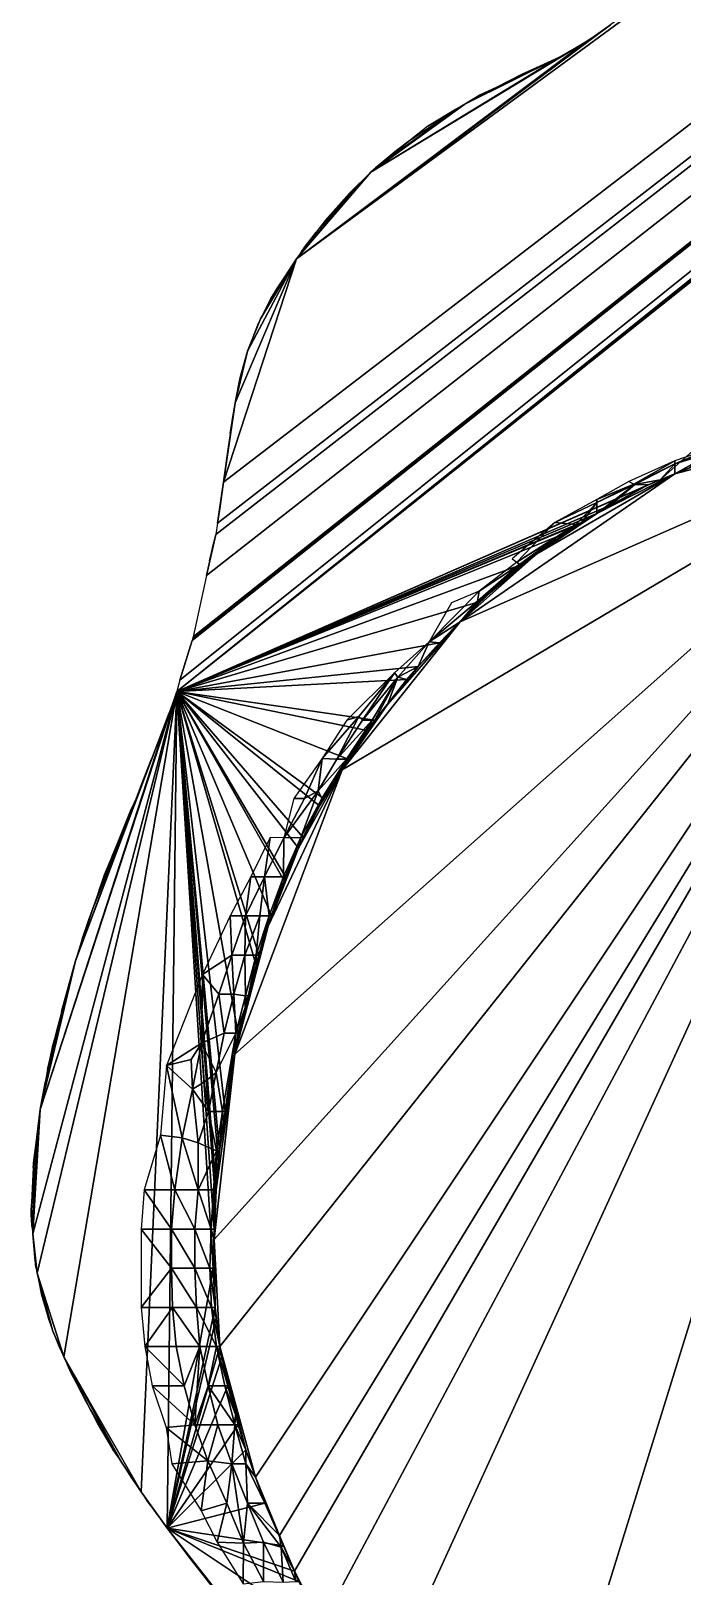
# Model space of a CAD drawing. Extents: x -95 to 96, y -87 to 93.
# Drawn here: x -94.69 to -81.7, y -11.99 to 18.81 of the extents above; entities that cross this region are included whole.
import ezdxf

# ---------------------------------------------------------------- set-up
doc = ezdxf.new("R2010")
doc.units = 0

msp = doc.modelspace()

# ---------------------------------------------------------------- linework, layer by layer
for points in [[(6.974, 84.849, 108), (-91.722, 5.863, 108), (-91.779, 5.637, 108)], [(6.974, 84.849, 108), (-91.779, 5.637, 108), (-34.445, 51.551, 108)], [(6.974, 84.849, 108), (-91.47, 6.66, 108), (-91.722, 5.863, 108)], [(6.974, 84.849, 108), (-91.464, 6.681, 108), (-91.47, 6.66, 108)], [(6.974, 84.849, 108), (-91.452, 6.732, 108), (-91.464, 6.681, 108)], [(6.974, 84.849, 108), (-91.184, 7.95, 108), (-91.452, 6.732, 108)], [(6.974, 84.849, 108), (-91.002, 8.769, 108), (-91.184, 7.95, 108)], [(6.974, 84.849, 108), (-90.965, 8.994, 108), (-91.002, 8.769, 108)], [(6.974, 84.849, 108), (-90.847, 9.812, 108), (-90.965, 8.994, 108)], [(6.974, 84.849, 108), (-89.39, 14.265, 108), (-90.847, 9.812, 108)], [(6.974, 84.849, 108), (-83.128, 18.932, 108), (-89.39, 14.265, 108)], [(-91.779, 5.637, 108), (-43.841, 43.841, 108), (-34.445, 51.551, 108)], [(-91.779, 5.637, 108), (-82.138, 9.862, 108), (-43.841, 43.841, 108)], [(-82.138, 9.862, 108), (-81.558, 10.102, 108), (-43.841, 43.841, 108)], [(-83.128, 18.932, 108), (-83.478, 18.687, 108), (-89.39, 14.265, 108)], [(-83.478, 18.687, 108), (-83.641, 18.578, 108), (-89.39, 14.265, 108)], [(-83.641, 18.578, 108), (-87.912, 15.992, 108), (-89.39, 14.265, 108)], [(-83.641, 18.578, 108), (-84.163, 18.277, 108), (-87.912, 15.992, 108)], [(-84.163, 18.277, 108), (-86.033, 17.349, 108), (-87.912, 15.992, 108)], [(-84.163, 18.277, 108), (-84.684, 18.037, 108), (-86.033, 17.349, 108)], [(-84.163, 18.277, 108), (-84.465, 18.142, 108), (-84.684, 18.037, 108)], [(-84.684, 18.037, 108), (-85.412, 17.681, 108), (-86.033, 17.349, 108)], [(-84.684, 18.037, 108), (-84.891, 17.945, 108), (-85.412, 17.681, 108)], [(-85.412, 17.681, 108), (-85.728, 17.532, 108), (-86.033, 17.349, 108)], [(-86.033, 17.349, 108), (-87.744, 16.137, 108), (-87.912, 15.992, 108)], [(-86.033, 17.349, 108), (-87.125, 16.63, 108), (-87.744, 16.137, 108)], [(-86.033, 17.349, 108), (-86.772, 16.91, 108), (-87.125, 16.63, 108)], [(-86.033, 17.349, 108), (-86.222, 17.245, 108), (-86.772, 16.91, 108)], [(-87.125, 16.63, 108), (-87.395, 16.423, 108), (-87.744, 16.137, 108)], [(-87.744, 16.137, 108), (-87.816, 16.08, 108), (-87.912, 15.992, 108)], [(-87.912, 15.992, 108), (-89.295, 14.414, 108), (-89.39, 14.265, 108)], [(-87.912, 15.992, 108), (-88.998, 14.794, 108), (-89.295, 14.414, 108)], [(-87.912, 15.992, 108), (-88.817, 15.031, 108), (-88.998, 14.794, 108)], [(-87.912, 15.992, 108), (-88.338, 15.576, 108), (-88.817, 15.031, 108)], [(-88.998, 14.794, 108), (-89.221, 14.525, 108), (-89.295, 14.414, 108)], [(-89.39, 14.265, 108), (-90.612, 11.396, 108), (-90.847, 9.812, 108)], [(-89.39, 14.265, 108), (-90.372, 12.422, 108), (-90.612, 11.396, 108)], [(-89.39, 14.265, 108), (-90.107, 13.072, 108), (-90.372, 12.422, 108)], [(-89.39, 14.265, 108), (-89.902, 13.475, 108), (-90.107, 13.072, 108)], [(-89.39, 14.265, 108), (-89.794, 13.669, 108), (-89.902, 13.475, 108)], [(-90.107, 13.072, 108), (-90.167, 12.944, 108), (-90.372, 12.422, 108)], [(-90.372, 12.422, 108), (-90.513, 11.9, 108), (-90.612, 11.396, 108)], [(-90.372, 12.422, 108), (-90.439, 12.196, 108), (-90.513, 11.9, 108)], [(-90.513, 11.9, 108), (-90.571, 11.634, 108), (-90.612, 11.396, 108)], [(-75.809, 11.568, 108), (-90.621, -1.59, 108), (-91.032, -5.284, 108)], [(-75.809, 11.568, 108), (-91.032, -5.284, 108), (-90.92, -7.418, 108)], [(-75.809, 11.568, 108), (-90.92, -7.418, 108), (-90.207, -10.021, 108)], [(-75.809, 11.568, 108), (-88.479, 4.081, 108), (-90.621, -1.59, 108)], [(-75.809, 11.568, 108), (-90.207, -10.021, 108), (-89.732, -11.183, 108)], [(-75.809, 11.568, 108), (-89.732, -11.183, 108), (-89.434, -11.893, 108)], [(-75.809, 11.568, 108), (-89.434, -11.893, 108), (-88.893, -12.968, 108)], [(-75.809, 11.568, 108), (-88.893, -12.968, 108), (-87.843, -14.728, 108)], [(-75.809, 11.568, 108), (-86.129, 7.031, 108), (-88.479, 4.081, 108)], [(-75.809, 11.568, 108), (-87.843, -14.728, 108), (-84.977, -18.007, 108)], [(-75.809, 11.568, 108), (-81.845, 9.982, 108), (-86.129, 7.031, 108)], [(-75.809, 11.568, 108), (-84.977, -18.007, 108), (-82.065, -19.789, 108)], [(-75.809, 11.568, 108), (-82.065, -19.789, 108), (-71.698, -21.538, 108)], [(-75.809, 11.568, 108), (-80.267, 10.611, 108), (-81.845, 9.982, 108)], [(-90.612, 11.396, 108), (-90.746, 10.52, 108), (-90.847, 9.812, 108)], [(-90.612, 11.396, 108), (-90.716, 10.786, 108), (-90.746, 10.52, 108)], [(-90.612, 11.396, 108), (-90.673, 11.082, 108), (-90.716, 10.786, 108)], [(-90.746, 10.52, 108), (-90.824, 10.043, 108), (-90.847, 9.812, 108)], [(-80.267, 10.611, 108), (-80.7, 10.441, 108), (-81.845, 9.982, 108)], [(-81.845, 10.177, 106.231), (-81.036, 10.521, 105.451), (-81.845, 10.24, 105.451)], [(-81.845, 10.177, 106.231), (-81.016, 10.512, 106.231), (-81.036, 10.521, 105.451)], [(-81.845, 10.177, 106.231), (-81.064, 10.417, 107.011), (-81.016, 10.512, 106.231)], [(-82.664, 9.773, 106.231), (-81.845, 10.24, 105.451), (-82.765, 9.824, 105.451)], [(-82.664, 9.773, 106.231), (-81.845, 10.177, 106.231), (-81.845, 10.24, 105.451)], [(-82.646, 9.764, 107.011), (-81.845, 10.177, 106.231), (-82.664, 9.773, 106.231)], [(-81.845, 10.177, 106.231), (-82.646, 9.764, 107.011), (-82.138, 9.862, 108)], [(-81.845, 10.177, 106.231), (-82.138, 9.862, 108), (-81.845, 9.982, 108)], [(-80.7, 10.441, 108), (-81.558, 10.102, 108), (-81.845, 9.982, 108)], [(-81.064, 10.417, 107.011), (-81.845, 10.177, 106.231), (-81.845, 9.982, 108)], [(-81.064, 10.417, 107.011), (-81.845, 9.982, 108), (-81.558, 10.102, 108)], [(-91.779, 5.637, 108), (-82.376, 9.757, 108), (-82.138, 9.862, 108)], [(-81.845, 9.982, 108), (-84.597, 8.387, 108), (-86.129, 7.031, 108)], [(-81.845, 9.982, 108), (-83.405, 9.192, 108), (-84.597, 8.387, 108)], [(-81.845, 9.982, 108), (-82.376, 9.757, 108), (-83.405, 9.192, 108)], [(-82.376, 9.757, 108), (-82.138, 9.862, 108), (-82.646, 9.764, 107.011)], [(-81.845, 9.982, 108), (-82.138, 9.862, 108), (-82.376, 9.757, 108)], [(-82.138, 9.862, 108), (-81.845, 9.982, 108), (-81.558, 10.102, 108)], [(-91.779, 5.637, 108), (-83.127, 9.357, 108), (-82.376, 9.757, 108)], [(-90.847, 9.812, 108), (-90.922, 9.291, 108), (-90.965, 8.994, 108)], [(-90.847, 9.812, 108), (-90.885, 9.582, 108), (-90.922, 9.291, 108)], [(-83.405, 9.47, 105.451), (-82.664, 9.773, 106.231), (-82.765, 9.824, 105.451)], [(-83.405, 9.411, 106.231), (-82.664, 9.773, 106.231), (-83.405, 9.47, 105.451)], [(-83.405, 9.411, 106.231), (-82.646, 9.764, 107.011), (-82.664, 9.773, 106.231)], [(-82.646, 9.764, 107.011), (-83.405, 9.411, 106.231), (-83.405, 9.192, 108)], [(-82.646, 9.764, 107.011), (-83.405, 9.192, 108), (-83.127, 9.357, 108)], [(-82.376, 9.757, 108), (-83.127, 9.357, 108), (-83.405, 9.192, 108)], [(-82.646, 9.764, 107.011), (-83.127, 9.357, 108), (-82.376, 9.757, 108)], [(-91.779, 5.637, 108), (-83.405, 9.192, 108), (-83.127, 9.357, 108)], [(-83.405, 9.47, 105.451), (-84.237, 9.008, 105.451), (-83.405, 9.411, 106.231)], [(-83.405, 9.411, 106.231), (-84.237, 9.008, 105.451), (-83.819, 8.972, 107.792)], [(-83.405, 9.411, 106.231), (-83.819, 8.972, 107.792), (-83.709, 9.012, 108)], [(-83.405, 9.411, 106.231), (-83.709, 9.012, 108), (-83.405, 9.192, 108)], [(-91.779, 5.637, 108), (-83.709, 9.012, 108), (-83.405, 9.192, 108)], [(-91.779, 5.637, 108), (-83.772, 8.972, 108), (-83.709, 9.012, 108)], [(-91.779, 5.637, 108), (-84.041, 8.793, 108), (-83.772, 8.972, 108)], [(-85, 8.216, 107.011), (-84.237, 9.008, 105.451), (-85.094, 8.287, 106.231)], [(-85, 8.216, 107.011), (-83.819, 8.972, 107.792), (-84.237, 9.008, 105.451)], [(-83.819, 8.972, 107.792), (-85, 8.216, 107.011), (-84.186, 8.728, 107.792)], [(-83.405, 9.192, 108), (-83.772, 8.972, 108), (-84.597, 8.387, 108)], [(-83.772, 8.972, 108), (-84.041, 8.793, 108), (-84.597, 8.387, 108)], [(-83.819, 8.972, 107.792), (-84.186, 8.728, 107.792), (-84.041, 8.793, 108)], [(-83.819, 8.972, 107.792), (-84.041, 8.793, 108), (-83.772, 8.972, 108)], [(-83.772, 8.972, 108), (-83.709, 9.012, 108), (-83.819, 8.972, 107.792)], [(-83.405, 9.192, 108), (-83.709, 9.012, 108), (-83.772, 8.972, 108)], [(-91.779, 5.637, 108), (-84.885, 8.176, 108), (-84.041, 8.793, 108)], [(-91.002, 8.769, 108), (-91.127, 8.247, 108), (-91.184, 7.95, 108)], [(-91.002, 8.769, 108), (-91.072, 8.506, 108), (-91.127, 8.247, 108)], [(-84.186, 8.728, 107.792), (-85, 8.216, 107.011), (-84.945, 8.174, 107.792)], [(-84.186, 8.728, 107.792), (-84.945, 8.174, 107.792), (-84.597, 8.387, 108)], [(-84.885, 8.176, 108), (-84.597, 8.387, 108), (-84.041, 8.793, 108)], [(-84.186, 8.728, 107.792), (-84.597, 8.387, 108), (-84.041, 8.793, 108)], [(-84.597, 8.387, 108), (-85.563, 7.582, 108), (-86.129, 7.031, 108)], [(-84.597, 8.387, 108), (-84.95, 8.118, 108), (-85.563, 7.582, 108)], [(-84.597, 8.387, 108), (-84.885, 8.176, 108), (-84.95, 8.118, 108)], [(-84.885, 8.176, 108), (-84.597, 8.387, 108), (-84.945, 8.174, 107.792)], [(-91.779, 5.637, 108), (-85.756, 7.427, 108), (-84.885, 8.176, 108)], [(-85.747, 7.641, 107.011), (-85.779, 7.443, 107.792), (-84.945, 8.174, 107.792)], [(-84.945, 8.174, 107.792), (-85.779, 7.443, 107.792), (-85.563, 7.582, 108)], [(-85.756, 7.427, 108), (-84.95, 8.118, 108), (-84.885, 8.176, 108)], [(-85.756, 7.427, 108), (-85.563, 7.582, 108), (-84.95, 8.118, 108)], [(-85, 8.216, 107.011), (-85.747, 7.641, 107.011), (-84.945, 8.174, 107.792)], [(-84.945, 8.174, 107.792), (-85.563, 7.582, 108), (-84.95, 8.118, 108)], [(-84.945, 8.174, 107.792), (-84.95, 8.118, 108), (-84.885, 8.176, 108)], [(-91.779, 5.637, 108), (-86.539, 6.608, 108), (-85.756, 7.427, 108)], [(-86.748, 6.631, 107.011), (-85.747, 7.641, 107.011), (-86.298, 7.411, 105.451)], [(-86.748, 6.631, 107.011), (-85.779, 7.443, 107.792), (-85.747, 7.641, 107.011)], [(-86.129, 7.031, 108), (-85.779, 7.443, 107.792), (-86.748, 6.631, 107.011)], [(-86.539, 6.608, 108), (-86.129, 7.031, 108), (-85.756, 7.427, 108)], [(-85.563, 7.582, 108), (-85.756, 7.427, 108), (-86.129, 7.031, 108)], [(-85.779, 7.443, 107.792), (-86.129, 7.031, 108), (-85.756, 7.427, 108)], [(-85.756, 7.427, 108), (-85.563, 7.582, 108), (-85.779, 7.443, 107.792)], [(-86.129, 7.031, 108), (-87.579, 5.383, 108), (-88.479, 4.081, 108)], [(-86.129, 7.031, 108), (-86.964, 6.137, 108), (-87.579, 5.383, 108)], [(-86.129, 7.031, 108), (-86.539, 6.608, 108), (-86.964, 6.137, 108)], [(-86.129, 7.031, 108), (-86.748, 6.631, 107.011), (-86.539, 6.608, 108)], [(-91.779, 5.637, 108), (-86.964, 6.137, 108), (-86.539, 6.608, 108)], [(-91.47, 6.66, 108), (-91.622, 6.205, 108), (-91.722, 5.863, 108)], [(-87.368, 5.924, 107.011), (-86.748, 6.631, 107.011), (-87.438, 6.011, 106.231)], [(-86.964, 6.137, 108), (-86.748, 6.631, 107.011), (-87.368, 5.924, 107.011)], [(-86.748, 6.631, 107.011), (-86.964, 6.137, 108), (-86.539, 6.608, 108)], [(-91.779, 5.637, 108), (-87.192, 5.877, 108), (-86.964, 6.137, 108)], [(-91.779, 5.637, 108), (-87.833, 5.07, 108), (-87.192, 5.877, 108)], [(-88.149, 5.144, 106.231), (-87.438, 6.011, 106.231), (-88.388, 5.07, 105.451)], [(-88.078, 5.07, 106.957), (-87.438, 6.011, 106.231), (-88.149, 5.144, 106.231)], [(-88.078, 5.07, 106.957), (-87.368, 5.924, 107.011), (-87.438, 6.011, 106.231)], [(-88.078, 5.07, 106.957), (-87.881, 5.07, 107.792), (-87.368, 5.924, 107.011)], [(-87.368, 5.924, 107.011), (-87.881, 5.07, 107.792), (-87.833, 5.07, 108)], [(-87.368, 5.924, 107.011), (-87.833, 5.07, 108), (-87.579, 5.383, 108)], [(-87.833, 5.07, 108), (-87.579, 5.383, 108), (-87.192, 5.877, 108)], [(-86.964, 6.137, 108), (-87.192, 5.877, 108), (-87.579, 5.383, 108)], [(-87.368, 5.924, 107.011), (-87.579, 5.383, 108), (-87.192, 5.877, 108)], [(-86.964, 6.137, 108), (-87.368, 5.924, 107.011), (-87.192, 5.877, 108)], [(-91.779, 5.637, 108), (-94.507, -2.692, 108), (-94.65, -5.174, 108)], [(-91.779, 5.637, 108), (-94.65, -5.174, 108), (-94.565, -5.952, 108)], [(-91.779, 5.637, 108), (-94.565, -5.952, 108), (-94.033, -7.621, 108)], [(-91.779, 5.637, 108), (-91.934, 5.212, 108), (-94.507, -2.692, 108)], [(-91.779, 5.637, 108), (-94.033, -7.621, 108), (-92.492, -10.316, 108)], [(-91.779, 5.637, 108), (-92.492, -10.316, 108), (-91.971, -11.038, 108)], [(-91.779, 5.637, 108), (-91.971, -11.038, 108), (-91.054, -5.857, 108)], [(-91.779, 5.637, 108), (-91.054, -5.857, 108), (-91.036, -5.076, 108)], [(-91.779, 5.637, 108), (-91.036, -5.076, 108), (-91.005, -4.504, 108)], [(-91.779, 5.637, 108), (-91.005, -4.504, 108), (-90.993, -4.296, 108)], [(-91.779, 5.637, 108), (-90.993, -4.296, 108), (-90.945, -3.723, 108)], [(-91.779, 5.637, 108), (-90.945, -3.723, 108), (-90.927, -3.515, 108)], [(-91.779, 5.637, 108), (-90.927, -3.515, 108), (-90.814, -2.735, 108)], [(-91.779, 5.637, 108), (-90.814, -2.735, 108), (-90.556, -1.185, 108)], [(-91.779, 5.637, 108), (-90.556, -1.185, 108), (-90.199, 0.179, 108)], [(-91.779, 5.637, 108), (-90.199, 0.179, 108), (-90.145, 0.387, 108)], [(-91.779, 5.637, 108), (-90.145, 0.387, 108), (-89.892, 1.168, 108)], [(-91.779, 5.637, 108), (-89.892, 1.168, 108), (-89.64, 1.868, 108)], [(-91.779, 5.637, 108), (-89.64, 1.868, 108), (-89.611, 1.948, 108)], [(-91.779, 5.637, 108), (-89.611, 1.948, 108), (-89.355, 2.52, 108)], [(-91.779, 5.637, 108), (-89.355, 2.52, 108), (-89.258, 2.729, 108)], [(-91.779, 5.637, 108), (-89.258, 2.729, 108), (-88.934, 3.362, 108)], [(-91.779, 5.637, 108), (-88.934, 3.362, 108), (-88.854, 3.509, 108)], [(-91.779, 5.637, 108), (-88.854, 3.509, 108), (-88.363, 4.289, 108)], [(-91.779, 5.637, 108), (-88.363, 4.289, 108), (-87.983, 4.862, 108)], [(-91.779, 5.637, 108), (-87.983, 4.862, 108), (-87.833, 5.07, 108)], [(-87.579, 5.383, 108), (-87.983, 4.862, 108), (-88.479, 4.081, 108)], [(-87.579, 5.383, 108), (-87.833, 5.07, 108), (-87.983, 4.862, 108)], [(-91.934, 5.212, 108), (-93.799, 0.27, 108), (-94.507, -2.692, 108)], [(-91.934, 5.212, 108), (-92.284, 4.297, 108), (-93.799, 0.27, 108)], [(-88.878, 4.302, 105.527), (-88.149, 5.144, 106.231), (-88.388, 5.07, 105.451)], [(-88.878, 4.302, 105.527), (-88.589, 4.289, 107.011), (-88.149, 5.144, 106.231)], [(-88.149, 5.144, 106.231), (-88.589, 4.289, 107.011), (-88.078, 5.07, 106.957)], [(-88.589, 4.289, 107.011), (-88.398, 4.289, 107.792), (-87.881, 5.07, 107.792)], [(-88.589, 4.289, 107.011), (-87.881, 5.07, 107.792), (-88.078, 5.07, 106.957)], [(-87.881, 5.07, 107.792), (-88.398, 4.289, 107.792), (-88.363, 4.289, 108)], [(-87.881, 5.07, 107.792), (-88.363, 4.289, 108), (-87.983, 4.862, 108)], [(-87.881, 5.07, 107.792), (-87.983, 4.862, 108), (-87.833, 5.07, 108)], [(-87.983, 4.862, 108), (-88.363, 4.289, 108), (-88.479, 4.081, 108)], [(-92.284, 4.297, 108), (-92.48, 3.789, 108), (-93.799, 0.27, 108)], [(-92.284, 4.297, 108), (-92.377, 4.072, 108), (-92.48, 3.789, 108)], [(-88.479, 4.081, 108), (-89.955, 0.96, 108), (-90.621, -1.59, 108)], [(-88.479, 4.081, 108), (-89.355, 2.52, 108), (-89.955, 0.96, 108)], [(-89.447, 3.509, 105.451), (-89.234, 3.509, 106.231), (-88.878, 4.302, 105.527)], [(-88.479, 4.081, 108), (-88.934, 3.362, 108), (-89.355, 2.52, 108)], [(-89.234, 3.509, 106.231), (-88.96, 3.662, 107.011), (-88.878, 4.302, 105.527)], [(-88.96, 3.662, 107.011), (-88.589, 4.289, 107.011), (-88.878, 4.302, 105.527)], [(-88.96, 3.662, 107.011), (-88.889, 3.509, 107.867), (-88.398, 4.289, 107.792)], [(-88.96, 3.662, 107.011), (-88.398, 4.289, 107.792), (-88.589, 4.289, 107.011)], [(-88.479, 4.081, 108), (-88.854, 3.509, 108), (-88.934, 3.362, 108)], [(-88.398, 4.289, 107.792), (-88.889, 3.509, 107.867), (-88.854, 3.509, 108)], [(-88.854, 3.509, 108), (-88.479, 4.081, 108), (-88.363, 4.289, 108)], [(-88.398, 4.289, 107.792), (-88.854, 3.509, 108), (-88.479, 4.081, 108)], [(-88.398, 4.289, 107.792), (-88.479, 4.081, 108), (-88.363, 4.289, 108)], [(-92.48, 3.789, 108), (-92.573, 3.55, 108), (-93.799, 0.27, 108)], [(-92.573, 3.55, 108), (-93.459, 1.295, 108), (-93.799, 0.27, 108)], [(-92.573, 3.55, 108), (-93.056, 2.388, 108), (-93.459, 1.295, 108)], [(-92.573, 3.55, 108), (-92.708, 3.253, 108), (-93.056, 2.388, 108)], [(-88.96, 3.662, 107.011), (-89.234, 3.509, 106.231), (-89.642, 2.721, 106.219)], [(-89.307, 2.729, 107.792), (-88.96, 3.662, 107.011), (-89.642, 2.721, 106.219)], [(-89.642, 2.721, 106.219), (-89.234, 3.509, 106.231), (-89.447, 3.509, 105.451)], [(-88.889, 3.509, 107.867), (-88.96, 3.662, 107.011), (-89.307, 2.729, 107.792)], [(-88.889, 3.509, 107.867), (-89.307, 2.729, 107.792), (-89.258, 2.729, 108)], [(-88.889, 3.509, 107.867), (-89.258, 2.729, 108), (-88.934, 3.362, 108)], [(-88.889, 3.509, 107.867), (-88.934, 3.362, 108), (-88.854, 3.509, 108)], [(-88.934, 3.362, 108), (-89.258, 2.729, 108), (-89.355, 2.52, 108)], [(-90.3, 1.948, 105.451), (-90.028, 1.948, 106.231), (-89.916, 2.729, 105.451)], [(-89.916, 2.729, 105.451), (-90.028, 1.948, 106.231), (-89.642, 2.721, 106.219)], [(-89.642, 2.721, 106.219), (-90.028, 1.948, 106.231), (-89.653, 1.948, 107.807)], [(-89.355, 2.52, 108), (-89.64, 1.868, 108), (-89.955, 0.96, 108)], [(-89.653, 1.948, 107.807), (-89.307, 2.729, 107.792), (-89.642, 2.721, 106.219)], [(-89.307, 2.729, 107.792), (-89.653, 1.948, 107.807), (-89.611, 1.948, 108)], [(-89.355, 2.52, 108), (-89.611, 1.948, 108), (-89.64, 1.868, 108)], [(-89.307, 2.729, 107.792), (-89.611, 1.948, 108), (-89.355, 2.52, 108)], [(-89.307, 2.729, 107.792), (-89.355, 2.52, 108), (-89.258, 2.729, 108)], [(-93.056, 2.388, 108), (-93.329, 1.688, 108), (-93.459, 1.295, 108)], [(-93.056, 2.388, 108), (-93.225, 1.984, 108), (-93.329, 1.688, 108)], [(-90.409, 1.168, 106.177), (-90.3, 1.948, 105.451), (-90.714, 1.168, 105.451)], [(-90.409, 1.168, 106.177), (-90.028, 1.948, 106.231), (-90.3, 1.948, 105.451)], [(-90.122, 1.168, 107.011), (-90.028, 1.948, 106.231), (-90.409, 1.168, 106.177)], [(-89.936, 1.168, 107.792), (-90.028, 1.948, 106.231), (-90.122, 1.168, 107.011)], [(-89.653, 1.948, 107.807), (-90.028, 1.948, 106.231), (-89.936, 1.168, 107.792)], [(-89.64, 1.868, 108), (-89.892, 1.168, 108), (-89.955, 0.96, 108)], [(-89.653, 1.948, 107.807), (-89.936, 1.168, 107.792), (-89.892, 1.168, 108)], [(-89.653, 1.948, 107.807), (-89.892, 1.168, 108), (-89.64, 1.868, 108)], [(-89.653, 1.948, 107.807), (-89.64, 1.868, 108), (-89.611, 1.948, 108)], [(-93.459, 1.295, 108), (-93.668, 0.709, 108), (-93.799, 0.27, 108)], [(-93.459, 1.295, 108), (-93.537, 1.109, 108), (-93.668, 0.709, 108)], [(-91.27, 0.001, 105.459), (-90.685, 0.387, 106.231), (-90.714, 1.168, 105.451)], [(-90.714, 1.168, 105.451), (-90.685, 0.387, 106.231), (-90.409, 1.168, 106.177)], [(-90.421, 0.387, 106.987), (-90.409, 1.168, 106.177), (-90.685, 0.387, 106.231)], [(-89.955, 0.96, 108), (-90.381, -0.538, 108), (-90.621, -1.59, 108)], [(-90.421, 0.387, 106.987), (-90.122, 1.168, 107.011), (-90.409, 1.168, 106.177)], [(-90.195, 0.387, 107.792), (-90.122, 1.168, 107.011), (-90.421, 0.387, 106.987)], [(-89.955, 0.96, 108), (-90.199, 0.179, 108), (-90.381, -0.538, 108)], [(-89.955, 0.96, 108), (-90.145, 0.387, 108), (-90.199, 0.179, 108)], [(-89.936, 1.168, 107.792), (-90.122, 1.168, 107.011), (-90.195, 0.387, 107.792)], [(-89.936, 1.168, 107.792), (-90.195, 0.387, 107.792), (-90.145, 0.387, 108)], [(-90.145, 0.387, 108), (-89.955, 0.96, 108), (-89.892, 1.168, 108)], [(-89.936, 1.168, 107.792), (-90.145, 0.387, 108), (-89.955, 0.96, 108)], [(-89.936, 1.168, 107.792), (-89.955, 0.96, 108), (-89.892, 1.168, 108)], [(-90.943, -0.393, 106.231), (-90.685, 0.387, 106.231), (-91.27, 0.001, 105.459)], [(-90.943, -0.393, 106.231), (-90.642, -0.393, 107.011), (-90.685, 0.387, 106.231)], [(-90.685, 0.387, 106.231), (-90.642, -0.393, 107.011), (-90.421, 0.387, 106.987)], [(-90.41, -0.427, 107.762), (-90.421, 0.387, 106.987), (-90.642, -0.393, 107.011)], [(-90.41, -0.427, 107.762), (-90.195, 0.387, 107.792), (-90.421, 0.387, 106.987)], [(-90.195, 0.387, 107.792), (-90.41, -0.427, 107.762), (-90.351, -0.417, 108)], [(-90.195, 0.387, 107.792), (-90.351, -0.417, 108), (-90.199, 0.179, 108)], [(-90.195, 0.387, 107.792), (-90.199, 0.179, 108), (-90.145, 0.387, 108)], [(-93.799, 0.27, 108), (-94.413, -2.191, 108), (-94.507, -2.692, 108)], [(-93.799, 0.27, 108), (-94.361, -1.895, 108), (-94.413, -2.191, 108)], [(-93.799, 0.27, 108), (-94.176, -1.147, 108), (-94.361, -1.895, 108)], [(-93.799, 0.27, 108), (-94.08, -0.738, 108), (-94.176, -1.147, 108)], [(-93.799, 0.27, 108), (-94.025, -0.529, 108), (-94.08, -0.738, 108)], [(-91.289, -1.369, 106.178), (-91.27, 0.001, 105.459), (-91.988, -1.813, 105.356)], [(-91.289, -1.369, 106.178), (-90.943, -0.393, 106.231), (-91.27, 0.001, 105.459)], [(-90.556, -1.185, 108), (-90.351, -0.417, 108), (-90.199, 0.179, 108)], [(-90.199, 0.179, 108), (-90.351, -0.417, 108), (-90.381, -0.538, 108)], [(-90.833, -1.174, 107.011), (-90.943, -0.393, 106.231), (-91.289, -1.369, 106.178)], [(-90.642, -0.393, 107.011), (-90.943, -0.393, 106.231), (-90.833, -1.174, 107.011)], [(-90.833, -1.174, 107.011), (-90.604, -1.174, 107.792), (-90.642, -0.393, 107.011)], [(-90.642, -0.393, 107.011), (-90.604, -1.174, 107.792), (-90.41, -0.427, 107.762)], [(-90.381, -0.538, 108), (-90.556, -1.185, 108), (-90.621, -1.59, 108)], [(-90.416, -0.666, 108), (-90.41, -0.427, 107.762), (-90.604, -1.174, 107.792)], [(-90.556, -1.185, 108), (-90.416, -0.666, 108), (-90.351, -0.417, 108)], [(-90.381, -0.538, 108), (-90.416, -0.666, 108), (-90.556, -1.185, 108)], [(-90.416, -0.666, 108), (-90.381, -0.538, 108), (-90.351, -0.417, 108)], [(-90.381, -0.538, 108), (-90.41, -0.427, 107.762), (-90.416, -0.666, 108)], [(-90.41, -0.427, 107.762), (-90.381, -0.538, 108), (-90.351, -0.417, 108)], [(-90.416, -0.666, 108), (-90.604, -1.174, 107.792), (-90.556, -1.185, 108)], [(-94.176, -1.147, 108), (-94.264, -1.444, 108), (-94.361, -1.895, 108)], [(-90.992, -1.954, 107.011), (-90.833, -1.174, 107.011), (-91.289, -1.369, 106.178)], [(-90.604, -1.174, 107.792), (-90.833, -1.174, 107.011), (-90.992, -1.954, 107.011)], [(-90.604, -1.174, 107.792), (-90.992, -1.954, 107.011), (-90.867, -2.735, 107.792)], [(-90.604, -1.174, 107.792), (-90.867, -2.735, 107.792), (-90.814, -2.735, 108)], [(-90.604, -1.174, 107.792), (-90.814, -2.735, 108), (-90.621, -1.59, 108)], [(-90.814, -2.735, 108), (-90.621, -1.59, 108), (-90.556, -1.185, 108)], [(-90.604, -1.174, 107.792), (-90.621, -1.59, 108), (-90.556, -1.185, 108)], [(-91.289, -1.369, 106.178), (-91.988, -1.813, 105.356), (-91.493, -1.694, 105.97)], [(-91.493, -1.694, 105.97), (-91.469, -2.289, 106.274), (-91.289, -1.369, 106.178)], [(-91.234, -2.149, 106.608), (-91.289, -1.369, 106.178), (-91.469, -2.289, 106.274)], [(-90.992, -1.954, 107.011), (-91.289, -1.369, 106.178), (-91.234, -2.149, 106.608)], [(-92.107, -3.203, 105.607), (-91.672, -3.255, 106.231), (-91.988, -1.813, 105.356)], [(-91.988, -1.813, 105.356), (-91.469, -2.289, 106.274), (-91.493, -1.694, 105.97)], [(-91.988, -1.813, 105.356), (-91.672, -3.255, 106.231), (-91.469, -2.289, 106.274)], [(-90.621, -1.59, 108), (-90.993, -4.296, 108), (-91.032, -5.284, 108)], [(-90.621, -1.59, 108), (-90.927, -3.515, 108), (-90.993, -4.296, 108)], [(-90.621, -1.59, 108), (-90.84, -2.943, 108), (-90.927, -3.515, 108)], [(-90.621, -1.59, 108), (-90.814, -2.735, 108), (-90.84, -2.943, 108)], [(-91.234, -2.149, 106.608), (-91.469, -2.289, 106.274), (-91.149, -2.735, 107.07)], [(-91.234, -2.149, 106.608), (-91.149, -2.735, 107.07), (-90.992, -1.954, 107.011)], [(-90.867, -2.735, 107.792), (-90.992, -1.954, 107.011), (-91.149, -2.735, 107.07)], [(-94.413, -2.191, 108), (-94.472, -2.487, 108), (-94.507, -2.692, 108)], [(-91.672, -3.255, 106.231), (-91.351, -3.359, 106.845), (-91.469, -2.289, 106.274)], [(-91.469, -2.289, 106.274), (-91.351, -3.359, 106.845), (-91.149, -2.735, 107.07)], [(-94.507, -2.692, 108), (-94.642, -3.848, 108), (-94.681, -4.688, 108)], [(-94.507, -2.692, 108), (-94.681, -4.688, 108), (-94.669, -5.026, 108)], [(-94.507, -2.692, 108), (-94.669, -5.026, 108), (-94.65, -5.174, 108)], [(-94.507, -2.692, 108), (-94.642, -3.757, 108), (-94.642, -3.848, 108)], [(-90.985, -3.515, 107.792), (-91.149, -2.735, 107.07), (-91.351, -3.359, 106.845)], [(-90.985, -3.515, 107.792), (-90.867, -2.735, 107.792), (-91.149, -2.735, 107.07)], [(-90.867, -2.735, 107.792), (-90.985, -3.515, 107.792), (-90.927, -3.515, 108)], [(-90.927, -3.515, 108), (-90.84, -2.943, 108), (-90.814, -2.735, 108)], [(-90.867, -2.735, 107.792), (-90.927, -3.515, 108), (-90.84, -2.943, 108)], [(-90.867, -2.735, 107.792), (-90.84, -2.943, 108), (-90.814, -2.735, 108)], [(-92.43, -4.296, 105.451), (-91.818, -4.296, 106.231), (-92.107, -3.203, 105.607)], [(-92.107, -3.203, 105.607), (-91.818, -4.296, 106.231), (-91.672, -3.255, 106.231)], [(-91.35, -4.296, 107.011), (-91.672, -3.255, 106.231), (-91.818, -4.296, 106.231)], [(-91.351, -3.359, 106.845), (-91.672, -3.255, 106.231), (-91.35, -4.296, 107.011)], [(-90.985, -3.515, 107.792), (-91.351, -3.359, 106.845), (-91.35, -4.296, 107.011)], [(-91.35, -4.296, 107.011), (-91.05, -4.296, 107.792), (-90.985, -3.515, 107.792)], [(-90.985, -3.515, 107.792), (-91.05, -4.296, 107.792), (-90.993, -4.296, 108)], [(-90.927, -3.515, 108), (-90.945, -3.723, 108), (-90.993, -4.296, 108)], [(-90.985, -3.515, 107.792), (-90.993, -4.296, 108), (-90.945, -3.723, 108)], [(-90.985, -3.515, 107.792), (-90.945, -3.723, 108), (-90.927, -3.515, 108)], [(-92.43, -4.296, 105.451), (-92.488, -5.076, 105.451), (-91.884, -5.076, 106.231)], [(-92.43, -4.296, 105.451), (-91.884, -5.076, 106.231), (-91.818, -4.296, 106.231)], [(-91.417, -5.076, 107.011), (-91.818, -4.296, 106.231), (-91.884, -5.076, 106.231)], [(-91.35, -4.296, 107.011), (-91.818, -4.296, 106.231), (-91.417, -5.076, 107.011)], [(-91.417, -5.076, 107.011), (-91.092, -5.076, 107.792), (-91.35, -4.296, 107.011)], [(-91.35, -4.296, 107.011), (-91.092, -5.076, 107.792), (-91.05, -4.296, 107.792)], [(-91.05, -4.296, 107.792), (-91.092, -5.076, 107.792), (-91.036, -5.076, 108)], [(-91.05, -4.296, 107.792), (-91.036, -5.076, 108), (-91.005, -4.504, 108)], [(-91.05, -4.296, 107.792), (-91.005, -4.504, 108), (-90.993, -4.296, 108)], [(-90.993, -4.296, 108), (-91.005, -4.504, 108), (-91.036, -5.076, 108)], [(-90.993, -4.296, 108), (-91.036, -5.076, 108), (-91.032, -5.284, 108)], [(-94.681, -4.688, 108), (-94.689, -4.801, 108), (-94.669, -5.026, 108)], [(-94.65, -5.174, 108), (-94.642, -5.322, 108), (-94.605, -5.714, 108)], [(-94.65, -5.174, 108), (-94.605, -5.714, 108), (-94.591, -5.844, 108)], [(-94.65, -5.174, 108), (-94.591, -5.844, 108), (-94.565, -5.952, 108)], [(-91.884, -5.857, 106.231), (-92.488, -5.076, 105.451), (-92.49, -6.637, 105.451)], [(-91.884, -5.076, 106.231), (-92.488, -5.076, 105.451), (-91.884, -5.857, 106.231)], [(-91.422, -5.857, 107.011), (-91.884, -5.076, 106.231), (-91.884, -5.857, 106.231)], [(-91.417, -5.076, 107.011), (-91.884, -5.076, 106.231), (-91.422, -5.857, 107.011)], [(-91.422, -5.857, 107.011), (-91.121, -5.857, 107.792), (-91.417, -5.076, 107.011)], [(-91.417, -5.076, 107.011), (-91.121, -5.857, 107.792), (-91.092, -5.076, 107.792)], [(-91.092, -5.076, 107.792), (-91.121, -5.857, 107.792), (-91.054, -5.857, 108)], [(-91.092, -5.076, 107.792), (-91.054, -5.857, 108), (-91.032, -5.284, 108)], [(-91.092, -5.076, 107.792), (-91.032, -5.284, 108), (-91.036, -5.076, 108)], [(-91.054, -5.857, 108), (-91.032, -5.284, 108), (-91.036, -5.076, 108)], [(-91.032, -5.284, 108), (-91.054, -5.857, 108), (-91.038, -6.065, 108)], [(-91.032, -5.284, 108), (-91.038, -6.065, 108), (-91.013, -6.637, 108)], [(-91.032, -5.284, 108), (-91.013, -6.637, 108), (-90.92, -7.418, 108)], [(-94.565, -5.952, 108), (-94.482, -6.366, 108), (-94.333, -6.888, 108)], [(-94.565, -5.952, 108), (-94.333, -6.888, 108), (-94.251, -7.114, 108)], [(-94.565, -5.952, 108), (-94.251, -7.114, 108), (-94.033, -7.621, 108)], [(-91.884, -5.857, 106.231), (-92.49, -6.637, 105.451), (-91.867, -6.637, 106.231)], [(-91.971, -11.038, 108), (-91.013, -6.637, 108), (-91.054, -5.857, 108)], [(-91.387, -6.637, 107.011), (-91.884, -5.857, 106.231), (-91.867, -6.637, 106.231)], [(-91.422, -5.857, 107.011), (-91.884, -5.857, 106.231), (-91.387, -6.637, 107.011)], [(-91.387, -6.637, 107.011), (-91.086, -6.637, 107.792), (-91.422, -5.857, 107.011)], [(-91.422, -5.857, 107.011), (-91.086, -6.637, 107.792), (-91.121, -5.857, 107.792)], [(-91.121, -5.857, 107.792), (-91.086, -6.637, 107.792), (-91.013, -6.637, 108)], [(-91.121, -5.857, 107.792), (-91.013, -6.637, 108), (-91.038, -6.065, 108)], [(-91.121, -5.857, 107.792), (-91.038, -6.065, 108), (-91.054, -5.857, 108)], [(-91.013, -6.637, 108), (-91.038, -6.065, 108), (-91.054, -5.857, 108)], [(-91.867, -6.637, 106.231), (-92.49, -6.637, 105.451), (-92.42, -7.418, 105.451)], [(-92.42, -7.418, 105.451), (-91.791, -7.418, 106.231), (-91.867, -6.637, 106.231)], [(-91.971, -11.038, 108), (-90.991, -6.845, 108), (-91.013, -6.637, 108)], [(-91.319, -7.418, 107.011), (-91.867, -6.637, 106.231), (-91.791, -7.418, 106.231)], [(-91.387, -6.637, 107.011), (-91.867, -6.637, 106.231), (-91.319, -7.418, 107.011)], [(-91.387, -6.637, 107.011), (-91.319, -7.418, 107.011), (-90.989, -7.418, 107.792)], [(-91.387, -6.637, 107.011), (-90.989, -7.418, 107.792), (-91.086, -6.637, 107.792)], [(-91.086, -6.637, 107.792), (-90.989, -7.418, 107.792), (-90.92, -7.418, 108)], [(-91.086, -6.637, 107.792), (-90.92, -7.418, 108), (-90.991, -6.845, 108)], [(-91.086, -6.637, 107.792), (-90.991, -6.845, 108), (-91.013, -6.637, 108)], [(-91.013, -6.637, 108), (-90.991, -6.845, 108), (-90.92, -7.418, 108)], [(-91.971, -11.038, 108), (-90.92, -7.418, 108), (-90.991, -6.845, 108)], [(-94.251, -7.114, 108), (-94.13, -7.41, 108), (-94.033, -7.621, 108)], [(-94.033, -7.621, 108), (-93.898, -7.932, 108), (-93.739, -8.229, 108)], [(-94.033, -7.621, 108), (-93.739, -8.229, 108), (-93.503, -8.681, 108)], [(-94.033, -7.621, 108), (-93.503, -8.681, 108), (-92.882, -9.723, 108)], [(-94.033, -7.621, 108), (-92.882, -9.723, 108), (-92.492, -10.316, 108)], [(-92.273, -8.198, 105.451), (-91.634, -8.198, 106.231), (-92.42, -7.418, 105.451)], [(-92.42, -7.418, 105.451), (-91.634, -8.198, 106.231), (-91.791, -7.418, 106.231)], [(-91.971, -11.038, 108), (-90.881, -7.626, 108), (-90.92, -7.418, 108)], [(-91.971, -11.038, 108), (-90.76, -8.198, 108), (-90.881, -7.626, 108)], [(-91.791, -7.418, 106.231), (-91.634, -8.198, 106.231), (-91.319, -7.418, 107.011)], [(-91.634, -8.198, 106.231), (-91.418, -8.979, 106.231), (-91.319, -7.418, 107.011)], [(-91.152, -8.198, 107.011), (-91.319, -7.418, 107.011), (-91.418, -8.979, 106.231)], [(-91.319, -7.418, 107.011), (-91.152, -8.198, 107.011), (-90.989, -7.418, 107.792)], [(-91.152, -8.198, 107.011), (-90.824, -8.198, 107.792), (-90.989, -7.418, 107.792)], [(-90.989, -7.418, 107.792), (-90.824, -8.198, 107.792), (-90.76, -8.198, 108)], [(-90.989, -7.418, 107.792), (-90.76, -8.198, 108), (-90.881, -7.626, 108)], [(-90.989, -7.418, 107.792), (-90.881, -7.626, 108), (-90.92, -7.418, 108)], [(-90.92, -7.418, 108), (-90.881, -7.626, 108), (-90.76, -8.198, 108)], [(-90.92, -7.418, 108), (-90.76, -8.198, 108), (-90.61, -8.771, 108)], [(-90.92, -7.418, 108), (-90.61, -8.771, 108), (-90.403, -9.474, 108)], [(-90.92, -7.418, 108), (-90.403, -9.474, 108), (-90.207, -10.021, 108)], [(-93.739, -8.229, 108), (-93.628, -8.455, 108), (-93.503, -8.681, 108)], [(-91.991, -9.033, 105.472), (-91.418, -8.979, 106.231), (-92.273, -8.198, 105.451)], [(-92.273, -8.198, 105.451), (-91.418, -8.979, 106.231), (-91.634, -8.198, 106.231)], [(-91.971, -11.038, 108), (-90.558, -8.979, 108), (-90.76, -8.198, 108)], [(-91.418, -8.979, 106.231), (-90.964, -8.979, 107.011), (-91.152, -8.198, 107.011)], [(-90.619, -8.979, 107.792), (-91.152, -8.198, 107.011), (-90.964, -8.979, 107.011)], [(-90.824, -8.198, 107.792), (-91.152, -8.198, 107.011), (-90.619, -8.979, 107.792)], [(-90.824, -8.198, 107.792), (-90.619, -8.979, 107.792), (-90.61, -8.771, 108)], [(-90.824, -8.198, 107.792), (-90.61, -8.771, 108), (-90.76, -8.198, 108)], [(-90.558, -8.979, 108), (-90.61, -8.771, 108), (-90.76, -8.198, 108)], [(-93.503, -8.681, 108), (-93.345, -8.976, 108), (-93.041, -9.498, 108)], [(-93.503, -8.681, 108), (-93.041, -9.498, 108), (-92.882, -9.723, 108)], [(-90.558, -8.979, 108), (-90.61, -8.771, 108), (-90.619, -8.979, 107.792)], [(-90.61, -8.771, 108), (-90.558, -8.979, 108), (-90.403, -9.474, 108)], [(-91.163, -9.695, 106.199), (-91.418, -8.979, 106.231), (-91.991, -9.033, 105.472)], [(-91.881, -9.759, 105.331), (-91.163, -9.695, 106.199), (-91.991, -9.033, 105.472)], [(-91.971, -11.038, 108), (-90.403, -9.474, 108), (-90.558, -8.979, 108)], [(-90.964, -8.979, 107.011), (-91.418, -8.979, 106.231), (-91.163, -9.695, 106.199)], [(-91.163, -9.695, 106.199), (-90.684, -9.759, 107.011), (-90.964, -8.979, 107.011)], [(-90.964, -8.979, 107.011), (-90.684, -9.759, 107.011), (-90.619, -8.979, 107.792)], [(-90.684, -9.759, 107.011), (-90.4, -9.759, 107.711), (-90.619, -8.979, 107.792)], [(-90.619, -8.979, 107.792), (-90.4, -9.759, 107.711), (-90.403, -9.474, 108)], [(-90.619, -8.979, 107.792), (-90.403, -9.474, 108), (-90.558, -8.979, 108)], [(-91.971, -11.038, 108), (-90.025, -10.54, 108), (-90.403, -9.474, 108)], [(-90.025, -10.54, 108), (-90.207, -10.021, 108), (-90.403, -9.474, 108)], [(-90.4, -9.759, 107.711), (-90.207, -10.021, 108), (-90.403, -9.474, 108)], [(-92.882, -9.723, 108), (-92.699, -10.02, 108), (-92.492, -10.316, 108)], [(-91.163, -9.695, 106.199), (-91.881, -9.759, 105.331), (-91.292, -10.693, 105.451)], [(-91.163, -9.695, 106.199), (-91.292, -10.693, 105.451), (-90.784, -10.54, 106.231)], [(-91.163, -9.695, 106.199), (-90.784, -10.54, 106.231), (-90.684, -9.759, 107.011)], [(-90.784, -10.54, 106.231), (-90.447, -11.335, 106.246), (-90.684, -9.759, 107.011)], [(-90.369, -10.54, 107.011), (-90.684, -9.759, 107.011), (-90.447, -11.335, 106.246)], [(-90.684, -9.759, 107.011), (-90.369, -10.54, 107.011), (-90.4, -9.759, 107.711)], [(-90.4, -9.759, 107.711), (-90.369, -10.54, 107.011), (-90.025, -10.54, 108)], [(-90.4, -9.759, 107.711), (-90.025, -10.54, 108), (-90.207, -10.021, 108)], [(-90.207, -10.021, 108), (-90.025, -10.54, 108), (-89.732, -11.183, 108)], [(-92.492, -10.316, 108), (-92.366, -10.511, 108), (-92.164, -10.772, 108)], [(-92.492, -10.316, 108), (-92.164, -10.772, 108), (-91.971, -11.038, 108)], [(-91.971, -11.038, 108), (-89.651, -11.391, 108), (-90.025, -10.54, 108)], [(-91.292, -10.693, 105.451), (-90.971, -11.32, 105.451), (-90.784, -10.54, 106.231)], [(-90.971, -11.32, 105.451), (-90.447, -11.335, 106.246), (-90.784, -10.54, 106.231)], [(-90.447, -11.335, 106.246), (-90.052, -11.32, 107.011), (-90.369, -10.54, 107.011)], [(-89.698, -11.416, 107.792), (-90.369, -10.54, 107.011), (-90.052, -11.32, 107.011)], [(-90.369, -10.54, 107.011), (-89.698, -11.416, 107.792), (-89.732, -11.183, 108)], [(-90.369, -10.54, 107.011), (-89.732, -11.183, 108), (-90.025, -10.54, 108)], [(-89.651, -11.391, 108), (-89.732, -11.183, 108), (-90.025, -10.54, 108)], [(-91.971, -11.038, 108), (-91.517, -11.645, 108), (-90.947, -12.368, 108)], [(-91.971, -11.038, 108), (-90.947, -12.368, 108), (-90.583, -12.803, 108)], [(-91.971, -11.038, 108), (-90.583, -12.803, 108), (-90.311, -13.143, 108)], [(-91.971, -11.038, 108), (-90.311, -13.143, 108), (-88.803, -13.154, 108)], [(-91.971, -11.038, 108), (-88.803, -13.154, 108), (-89.343, -12.101, 108)], [(-91.971, -11.038, 108), (-89.343, -12.101, 108), (-89.434, -11.893, 108)], [(-91.971, -11.038, 108), (-89.434, -11.893, 108), (-89.651, -11.391, 108)], [(-90.447, -11.335, 106.246), (-90.971, -11.32, 105.451), (-90.459, -12.147, 105.536)], [(-90.053, -12.101, 106.231), (-90.447, -11.335, 106.246), (-90.459, -12.147, 105.536)], [(-90.053, -12.101, 106.231), (-90.052, -11.32, 107.011), (-90.447, -11.335, 106.246)], [(-90.053, -12.101, 106.231), (-89.656, -12.113, 107.045), (-90.052, -11.32, 107.011)], [(-90.052, -11.32, 107.011), (-89.656, -12.113, 107.045), (-89.698, -11.416, 107.792)], [(-89.732, -11.183, 108), (-89.651, -11.391, 108), (-89.434, -11.893, 108)], [(-89.651, -11.391, 108), (-89.732, -11.183, 108), (-89.698, -11.416, 107.792)], [(-89.698, -11.416, 107.792), (-89.434, -11.893, 108), (-89.651, -11.391, 108)], [(-89.402, -12.101, 107.792), (-89.698, -11.416, 107.792), (-89.656, -12.113, 107.045)], [(-89.698, -11.416, 107.792), (-89.402, -12.101, 107.792), (-89.434, -11.893, 108)], [(-89.434, -11.893, 108), (-89.343, -12.101, 108), (-88.938, -12.879, 108)], [(-89.434, -11.893, 108), (-88.938, -12.879, 108), (-88.893, -12.968, 108)], [(-89.343, -12.101, 108), (-89.434, -11.893, 108), (-89.402, -12.101, 107.792)]]:
    msp.add_3dface(points)

doc.saveas('drawing.dxf')
